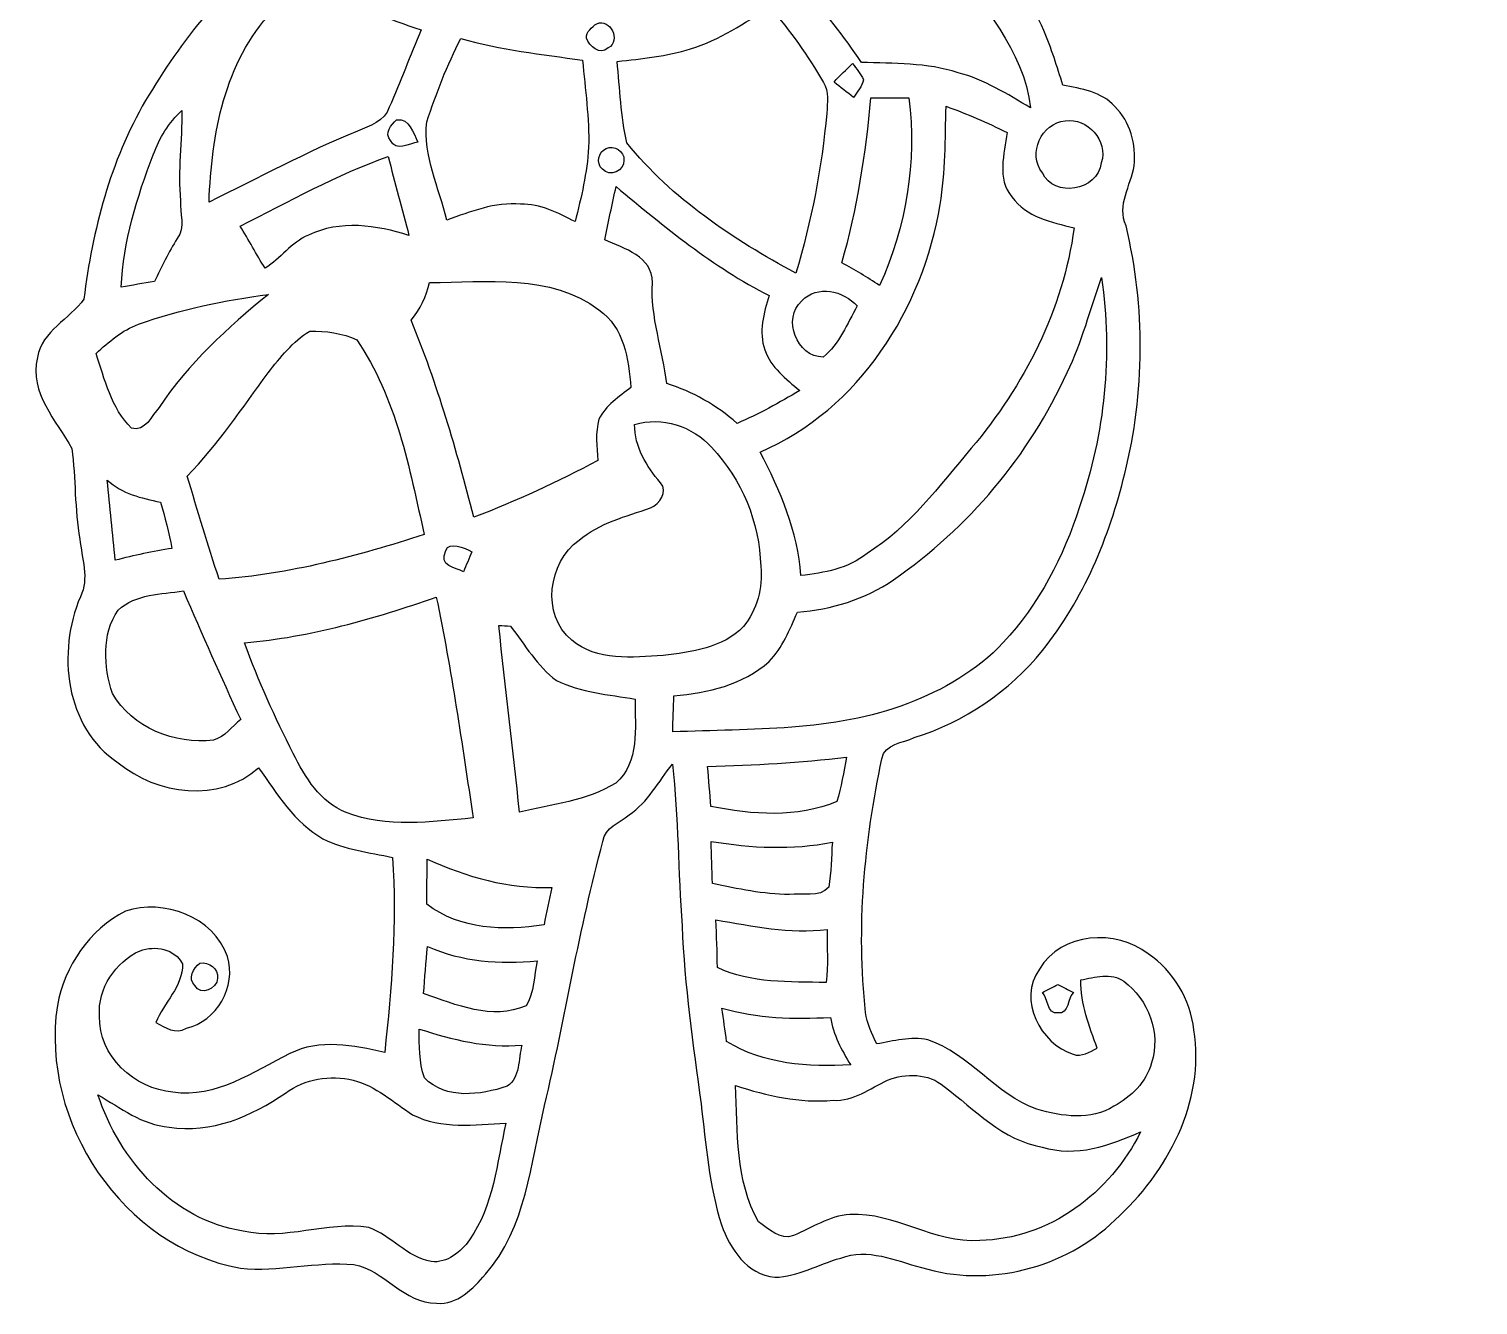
# Model space of a CAD drawing. Header units: centimetres. Extents: x -8.2 to 8.1, y -14.2 to 14.5.
# Drawn here: x -8.22 to 8.15, y -14.18 to 0.23 of the extents above; entities that cross this region are included whole.
import ezdxf

# ---------------------------------------------------------------- set-up
doc = ezdxf.new("R2010")
doc.units = ezdxf.units.CM
doc.header["$MEASUREMENT"] = 0
doc.layers.add('Camada 1', color=7, linetype='Continuous')

msp = doc.modelspace()

# ---------------------------------------------------------------- linework, layer by layer
at = {"layer": 'Camada 1', "color": 142}
for points, knots in [([(-4.65561, 14.14674), (-4.56177, 14.26739), (-4.40549, 14.14604), (-4.39067, 14.02786), (-4.39067, 14.02786), (-4.34481, 13.72023), (-4.37621, 13.39215), (-4.23827, 13.10393), (-4.23827, 13.10393), (-4.07106, 13.1064), (-3.90031, 13.15367), (-3.73309, 13.1251), (-3.73309, 13.1251), (-3.60962, 13.08029), (-3.52143, 12.97411), (-3.42194, 12.89226), (-3.42194, 12.89226), (-2.79541, 13.29408), (-2.11032, 13.62428), (-1.3716, 13.75269), (-1.3716, 13.75269), (-0.8128, 13.86805), (-0.23813, 13.86064), (0.32949, 13.83489), (0.32949, 13.83489), (0.98531, 13.79255), (1.61678, 13.59641), (2.25601, 13.45812), (2.25601, 13.45812), (2.37067, 13.71494), (2.52659, 13.98764), (2.80458, 14.09277), (2.80458, 14.09277), (3.72533, 14.48964), (4.90291, 13.6839), (4.87609, 12.68271), (4.87609, 12.68271), (4.87292, 12.15637), (4.65349, 11.61874), (4.24004, 11.2836), (4.24004, 11.2836), (3.93241, 11.03348), (3.47274, 10.9788), (3.12208, 11.16683), (3.12208, 11.16683), (2.9143, 11.24973), (2.788, 11.43988), (2.66065, 11.61239), (2.66065, 11.61239), (2.29129, 10.82534), (2.60456, 9.96668), (2.65042, 9.14894), (2.65042, 9.14894), (2.6483, 8.48889), (2.4317, 7.85777), (2.20839, 7.24464), (2.20839, 7.24464), (2.43381, 7.30956), (2.6857, 7.31802), (2.88431, 7.45172), (2.88431, 7.45172), (3.01731, 7.58931), (3.09845, 7.81861), (3.32811, 7.80662), (3.32811, 7.80662), (3.57576, 7.04885), (3.62761, 6.20959), (3.36867, 5.44795), (3.36867, 5.44795), (3.27342, 5.10681), (3.07446, 4.80942), (2.93194, 4.48839), (2.93194, 4.48839), (3.58634, 4.78473), (3.79483, 5.53967), (4.33387, 5.96583), (4.33387, 5.96583), (4.57094, 6.15844), (4.82247, 6.33801), (5.0994, 6.46959), (5.0994, 6.46959), (5.33964, 6.57966), (5.59541, 6.65198), (5.83565, 6.76204), (5.83565, 6.76204), (6.03603, 6.87282), (6.21347, 7.02345), (6.42267, 7.11906), (6.42267, 7.11906), (6.62446, 7.23477), (6.70525, 6.97018), (6.75217, 6.84177), (6.75217, 6.84177), (6.48264, 6.66256), (6.20395, 6.49817), (5.92702, 6.3313), (5.92702, 6.3313), (5.96688, 6.21806), (6.01204, 6.10658), (6.05931, 5.99581), (6.05931, 5.99581), (6.20183, 6.0138), (6.34506, 6.03603), (6.48229, 6.08118), (6.48229, 6.08118), (6.67103, 6.15632), (6.81426, 6.31754), (7.00511, 6.3881), (7.00511, 6.3881), (7.14551, 6.38634), (7.30426, 6.25651), (7.24359, 6.09776), (7.24359, 6.09776), (7.00546, 5.80355), (6.63116, 5.67302), (6.28227, 5.56472), (6.28227, 5.56472), (6.35917, 5.43243), (6.45125, 5.31001), (6.54156, 5.18583), (6.54156, 5.18583), (6.81531, 5.328), (7.07566, 5.49981), (7.366, 5.60811), (7.366, 5.60811), (7.56073, 5.70124), (7.62741, 5.47476), (7.70537, 5.35481), (7.70537, 5.35481), (7.43373, 5.15479), (7.12435, 5.0165), (6.84565, 4.82741), (6.84565, 4.82741), (6.92714, 4.71135), (7.01005, 4.59564), (7.09119, 4.47851), (7.09119, 4.47851), (7.37835, 4.56106), (7.63905, 4.71064), (7.89517, 4.86128), (7.89517, 4.86128), (7.98618, 4.79072), (8.0705, 4.71205), (8.14952, 4.62809), (8.14952, 4.62809), (7.92374, 4.27179), (7.46372, 4.21005), (7.14834, 3.96275), (7.14834, 3.96275), (6.63857, 3.57046), (6.03956, 3.27448), (5.65326, 2.74285), (5.65326, 2.74285), (5.32836, 2.31105), (5.00486, 1.85103), (4.52684, 1.57551), (4.52684, 1.57551), (3.96804, 1.26012), (3.32105, 1.14829), (2.68923, 1.09396), (2.68923, 1.09396), (2.8829, 0.80716), (3.10762, 0.53516), (3.24414, 0.21378), (3.24414, 0.21378), (3.33199, 0.01305), (3.39372, -0.1972), (3.4604, -0.40569), (3.4604, -0.40569), (3.66536, -0.44485), (3.89925, -0.47943), (4.04601, -0.64523), (4.04601, -0.64523), (4.22381, -0.81562), (4.2866, -1.07597), (4.2672, -1.31551), (4.2672, -1.31551), (4.22839, -1.53882), (4.06753, -1.76107), (4.17336, -1.99355), (4.17336, -1.99355), (4.39314, -2.90865), (4.3882, -3.8795), (4.1589, -4.79249), (4.1589, -4.79249), (3.98427, -5.50968), (3.69499, -6.21312), (3.22897, -6.79168), (3.22897, -6.79168), (2.85503, -7.25205), (2.34703, -7.59742), (1.78082, -7.77381), (1.78082, -7.77381), (1.65735, -7.83519), (1.44463, -7.84049), (1.4157, -8.01194), (1.4157, -8.01194), (1.21708, -8.94927), (1.12571, -9.92187), (1.23225, -10.8772), (1.23225, -10.8772), (1.24601, -11.00384), (1.30351, -11.11956), (1.35714, -11.2335), (1.35714, -11.2335), (1.54658, -11.20387), (1.74343, -11.14249), (1.93393, -11.1887), (1.93393, -11.1887), (2.407, -11.34428), (2.69557, -11.80818), (3.16689, -11.9701), (3.16689, -11.9701), (3.44629, -12.05547), (3.77578, -12.09957), (4.03754, -11.93835), (4.03754, -11.93835), (4.2291, -11.83146), (4.40655, -11.66777), (4.46052, -11.44693), (4.46052, -11.44693), (4.57235, -11.11673), (4.42595, -10.72797), (4.14831, -10.52548), (4.14831, -10.52548), (4.00685, -10.42423), (3.81882, -10.47891), (3.66254, -10.51101), (3.66254, -10.51101), (3.65936, -10.78336), (3.75532, -11.03383), (3.84916, -11.28324), (3.84916, -11.28324), (3.76343, -11.31852), (3.67312, -11.38767), (3.57611, -11.35133), (3.57611, -11.35133), (3.20604, -11.22927), (2.94887, -10.73432), (3.19581, -10.39072), (3.19581, -10.39072), (3.44346, -9.96703), (4.05906, -9.93775), (4.42524, -10.21609), (4.42524, -10.21609), (4.70888, -10.40977), (4.90185, -10.73185), (4.93995, -11.07334), (4.93995, -11.07334), (5.07012, -11.88967), (4.63938, -12.68871), (4.04918, -13.22176), (4.04918, -13.22176), (3.48439, -13.76821), (2.61655, -13.99364), (1.86302, -13.75869), (1.86302, -13.75869), (1.5688, -13.68107), (1.25413, -13.53432), (0.95038, -13.65321), (0.95038, -13.65321), (0.70132, -13.71953), (0.46919, -13.86593), (0.20602, -13.8684), (0.20602, -13.8684), (-0.10936, -13.83736), (-0.2981, -13.5509), (-0.39582, -13.27679), (-0.39582, -13.27679), (-0.53834, -12.83476), (-0.56903, -12.36945), (-0.62689, -11.91154), (-0.62689, -11.91154), (-0.71579, -11.24303), (-0.81421, -10.57451), (-0.84138, -9.9), (-0.84138, -9.9), (-0.88653, -9.29146), (-0.88089, -8.67974), (-0.95074, -8.07367), (-0.95074, -8.07367), (-1.10772, -8.26982), (-1.22484, -8.50477), (-1.44039, -8.64553), (-1.44039, -8.64553), (-1.54623, -8.73795), (-1.71415, -8.78593), (-1.73496, -8.9475), (-1.73496, -8.9475), (-2.00448, -9.92964), (-2.16076, -10.93858), (-2.3936, -11.92953), (-2.3936, -11.92953), (-2.55446, -12.58076), (-2.59997, -13.31066), (-3.06317, -13.83594), (-3.06317, -13.83594), (-3.20358, -13.99822), (-3.3782, -14.18272), (-3.61597, -14.16332), (-3.61597, -14.16332), (-3.98251, -14.1665), (-4.20158, -13.78832), (-4.54836, -13.72553), (-4.54836, -13.72553), (-4.97593, -13.68601), (-5.40138, -13.81478), (-5.82824, -13.76609), (-5.82824, -13.76609), (-7.15857, -13.53114), (-8.09449, -12.11545), (-7.89799, -10.80029), (-7.89799, -10.80029), (-7.81826, -10.35685), (-7.53463, -9.93916), (-7.12893, -9.73526), (-7.12893, -9.73526), (-6.69678, -9.59026), (-6.13234, -9.79664), (-5.97747, -10.24749), (-5.97747, -10.24749), (-5.86916, -10.58369), (-6.09671, -10.97986), (-6.43961, -11.05676), (-6.43961, -11.05676), (-6.56519, -11.13367), (-6.67844, -11.04406), (-6.78568, -10.99291), (-6.78568, -10.99291), (-6.69643, -10.77066), (-6.47876, -10.58333), (-6.48406, -10.32898), (-6.48406, -10.32898), (-6.56766, -10.16035), (-6.79873, -10.11908), (-6.96348, -10.18117), (-6.96348, -10.18117), (-7.23829, -10.30711), (-7.4482, -10.60803), (-7.42033, -10.91882), (-7.42033, -10.91882), (-7.43903, -11.37214), (-7.02416, -11.73833), (-6.59342, -11.78031), (-6.59342, -11.78031), (-6.10658, -11.84945), (-5.68466, -11.551), (-5.27332, -11.34251), (-5.27332, -11.34251), (-4.9336, -11.17459), (-4.55295, -11.24973), (-4.20053, -11.33016), (-4.20053, -11.33016), (-4.11939, -10.59956), (-4.06259, -9.86331), (-4.11233, -9.12848), (-4.11233, -9.12848), (-4.37621, -9.06886), (-4.65384, -9.04134), (-4.89726, -8.91716), (-4.89726, -8.91716), (-5.21935, -8.73301), (-5.41726, -8.40952), (-5.62398, -8.11459), (-5.62398, -8.11459), (-6.07236, -8.51394), (-6.77122, -8.42186), (-7.21148, -8.05744), (-7.21148, -8.05744), (-7.81368, -7.66163), (-7.90258, -6.80438), (-7.63764, -6.18349), (-7.63764, -6.18349), (-7.53569, -5.97606), (-7.62247, -5.74604), (-7.64399, -5.53156), (-7.64399, -5.53156), (-7.70361, -5.19395), (-7.6902, -4.84858), (-7.73359, -4.50991), (-7.73359, -4.50991), (-7.90928, -4.18606), (-8.21831, -3.88867), (-8.122, -3.48086), (-8.122, -3.48086), (-8.07332, -3.17923), (-7.75653, -3.04835), (-7.59813, -2.82011), (-7.59813, -2.82011), (-7.4997, -2.03941), (-7.30144, -1.26294), (-6.90104, -0.57961), (-6.90104, -0.57961), (-6.49958, 0.10054), (-5.99616, 0.7306), (-5.37281, 1.21991), (-5.37281, 1.21991), (-5.63351, 1.93216), (-5.62398, 2.73791), (-5.30437, 3.42935), (-5.30437, 3.42935), (-5.82754, 3.32387), (-6.33659, 3.59551), (-6.67738, 3.97616), (-6.67738, 3.97616), (-7.39634, 4.77732), (-7.63658, 5.92138), (-7.49723, 6.96842), (-7.49723, 6.96842), (-7.47571, 7.07143), (-7.43126, 7.25629), (-7.28945, 7.20901), (-7.28945, 7.20901), (-7.10494, 7.14128), (-7.0358, 6.90316), (-6.83683, 6.86117), (-6.83683, 6.86117), (-6.62023, 6.82202), (-6.40327, 6.78251), (-6.19019, 6.72606), (-6.19019, 6.72606), (-6.21594, 7.15998), (-6.21418, 7.59495), (-6.21418, 8.02922), (-6.21418, 8.02922), (-6.26039, 8.27158), (-6.46571, 8.46772), (-6.43079, 8.73125), (-6.43079, 8.73125), (-6.46113, 9.11648), (-6.15139, 9.40117), (-5.87516, 9.61707), (-5.87516, 9.61707), (-5.91044, 9.87954), (-6.01768, 10.17658), (-5.86634, 10.41753), (-5.86634, 10.41753), (-5.721, 10.69552), (-5.41973, 10.82463), (-5.21723, 11.05182), (-5.21723, 11.05182), (-5.34776, 11.29277), (-5.54708, 11.5122), (-5.58729, 11.79089), (-5.58729, 11.79089), (-5.45148, 11.82405), (-5.31424, 11.85298), (-5.18089, 11.89531), (-5.18089, 11.89531), (-5.14209, 12.36451), (-5.59576, 12.73563), (-5.46735, 13.20553), (-5.46735, 13.20553), (-5.33118, 13.15402), (-5.20171, 13.08664), (-5.07612, 13.01362), (-5.07612, 13.01362), (-4.79037, 13.32477), (-4.88174, 13.80561), (-4.65561, 14.14674), (-4.65561, 14.14674), (-4.65561, 14.14674), (-4.65561, 14.14674), (-4.65561, 14.14674)], [0, 0, 0, 0, 0.00854701, 0.00854701, 0.00854701, 0.00854701, 0.01709402, 0.01709402, 0.01709402, 0.01709402, 0.02564103, 0.02564103, 0.02564103, 0.02564103, 0.03418803, 0.03418803, 0.03418803, 0.03418803, 0.04273504, 0.04273504, 0.04273504, 0.04273504, 0.05128205, 0.05128205, 0.05128205, 0.05128205, 0.05982906, 0.05982906, 0.05982906, 0.05982906, 0.06837607, 0.06837607, 0.06837607, 0.06837607, 0.07692308, 0.07692308, 0.07692308, 0.07692308, 0.08547009, 0.08547009, 0.08547009, 0.08547009, 0.09401709, 0.09401709, 0.09401709, 0.09401709, 0.1025641, 0.1025641, 0.1025641, 0.1025641, 0.11111111, 0.11111111, 0.11111111, 0.11111111, 0.11965812, 0.11965812, 0.11965812, 0.11965812, 0.12820513, 0.12820513, 0.12820513, 0.12820513, 0.13675214, 0.13675214, 0.13675214, 0.13675214, 0.14529915, 0.14529915, 0.14529915, 0.14529915, 0.15384615, 0.15384615, 0.15384615, 0.15384615, 0.16239316, 0.16239316, 0.16239316, 0.16239316, 0.17094017, 0.17094017, 0.17094017, 0.17094017, 0.17948718, 0.17948718, 0.17948718, 0.17948718, 0.18803419, 0.18803419, 0.18803419, 0.18803419, 0.1965812, 0.1965812, 0.1965812, 0.1965812, 0.20512821, 0.20512821, 0.20512821, 0.20512821, 0.21367521, 0.21367521, 0.21367521, 0.21367521, 0.22222222, 0.22222222, 0.22222222, 0.22222222, 0.23076923, 0.23076923, 0.23076923, 0.23076923, 0.23931624, 0.23931624, 0.23931624, 0.23931624, 0.24786325, 0.24786325, 0.24786325, 0.24786325, 0.25641026, 0.25641026, 0.25641026, 0.25641026, 0.26495726, 0.26495726, 0.26495726, 0.26495726, 0.27350427, 0.27350427, 0.27350427, 0.27350427, 0.28205128, 0.28205128, 0.28205128, 0.28205128, 0.29059829, 0.29059829, 0.29059829, 0.29059829, 0.2991453, 0.2991453, 0.2991453, 0.2991453, 0.30769231, 0.30769231, 0.30769231, 0.30769231, 0.31623932, 0.31623932, 0.31623932, 0.31623932, 0.32478632, 0.32478632, 0.32478632, 0.32478632, 0.33333333, 0.33333333, 0.33333333, 0.33333333, 0.34188034, 0.34188034, 0.34188034, 0.34188034, 0.35042735, 0.35042735, 0.35042735, 0.35042735, 0.35897436, 0.35897436, 0.35897436, 0.35897436, 0.36752137, 0.36752137, 0.36752137, 0.36752137, 0.37606838, 0.37606838, 0.37606838, 0.37606838, 0.38461538, 0.38461538, 0.38461538, 0.38461538, 0.39316239, 0.39316239, 0.39316239, 0.39316239, 0.4017094, 0.4017094, 0.4017094, 0.4017094, 0.41025641, 0.41025641, 0.41025641, 0.41025641, 0.41880342, 0.41880342, 0.41880342, 0.41880342, 0.42735043, 0.42735043, 0.42735043, 0.42735043, 0.43589744, 0.43589744, 0.43589744, 0.43589744, 0.44444444, 0.44444444, 0.44444444, 0.44444444, 0.45299145, 0.45299145, 0.45299145, 0.45299145, 0.46153846, 0.46153846, 0.46153846, 0.46153846, 0.47008547, 0.47008547, 0.47008547, 0.47008547, 0.47863248, 0.47863248, 0.47863248, 0.47863248, 0.48717949, 0.48717949, 0.48717949, 0.48717949, 0.4957265, 0.4957265, 0.4957265, 0.4957265, 0.5042735, 0.5042735, 0.5042735, 0.5042735, 0.51282051, 0.51282051, 0.51282051, 0.51282051, 0.52136752, 0.52136752, 0.52136752, 0.52136752, 0.52991453, 0.52991453, 0.52991453, 0.52991453, 0.53846154, 0.53846154, 0.53846154, 0.53846154, 0.54700855, 0.54700855, 0.54700855, 0.54700855, 0.55555556, 0.55555556, 0.55555556, 0.55555556, 0.56410256, 0.56410256, 0.56410256, 0.56410256, 0.57264957, 0.57264957, 0.57264957, 0.57264957, 0.58119658, 0.58119658, 0.58119658, 0.58119658, 0.58974359, 0.58974359, 0.58974359, 0.58974359, 0.5982906, 0.5982906, 0.5982906, 0.5982906, 0.60683761, 0.60683761, 0.60683761, 0.60683761, 0.61538462, 0.61538462, 0.61538462, 0.61538462, 0.62393162, 0.62393162, 0.62393162, 0.62393162, 0.63247863, 0.63247863, 0.63247863, 0.63247863, 0.64102564, 0.64102564, 0.64102564, 0.64102564, 0.64957265, 0.64957265, 0.64957265, 0.64957265, 0.65811966, 0.65811966, 0.65811966, 0.65811966, 0.66666667, 0.66666667, 0.66666667, 0.66666667, 0.67521368, 0.67521368, 0.67521368, 0.67521368, 0.68376068, 0.68376068, 0.68376068, 0.68376068, 0.69230769, 0.69230769, 0.69230769, 0.69230769, 0.7008547, 0.7008547, 0.7008547, 0.7008547, 0.70940171, 0.70940171, 0.70940171, 0.70940171, 0.71794872, 0.71794872, 0.71794872, 0.71794872, 0.72649573, 0.72649573, 0.72649573, 0.72649573, 0.73504274, 0.73504274, 0.73504274, 0.73504274, 0.74358974, 0.74358974, 0.74358974, 0.74358974, 0.75213675, 0.75213675, 0.75213675, 0.75213675, 0.76068376, 0.76068376, 0.76068376, 0.76068376, 0.76923077, 0.76923077, 0.76923077, 0.76923077, 0.77777778, 0.77777778, 0.77777778, 0.77777778, 0.78632479, 0.78632479, 0.78632479, 0.78632479, 0.79487179, 0.79487179, 0.79487179, 0.79487179, 0.8034188, 0.8034188, 0.8034188, 0.8034188, 0.81196581, 0.81196581, 0.81196581, 0.81196581, 0.82051282, 0.82051282, 0.82051282, 0.82051282, 0.82905983, 0.82905983, 0.82905983, 0.82905983, 0.83760684, 0.83760684, 0.83760684, 0.83760684, 0.84615385, 0.84615385, 0.84615385, 0.84615385, 0.85470085, 0.85470085, 0.85470085, 0.85470085, 0.86324786, 0.86324786, 0.86324786, 0.86324786, 0.87179487, 0.87179487, 0.87179487, 0.87179487, 0.88034188, 0.88034188, 0.88034188, 0.88034188, 0.88888889, 0.88888889, 0.88888889, 0.88888889, 0.8974359, 0.8974359, 0.8974359, 0.8974359, 0.90598291, 0.90598291, 0.90598291, 0.90598291, 0.91452991, 0.91452991, 0.91452991, 0.91452991, 0.92307692, 0.92307692, 0.92307692, 0.92307692, 0.93162393, 0.93162393, 0.93162393, 0.93162393, 0.94017094, 0.94017094, 0.94017094, 0.94017094, 0.94871795, 0.94871795, 0.94871795, 0.94871795, 0.95726496, 0.95726496, 0.95726496, 0.95726496, 0.96581197, 0.96581197, 0.96581197, 0.96581197, 0.97435897, 0.97435897, 0.97435897, 0.97435897, 0.98290598, 0.98290598, 0.98290598, 0.98290598, 1, 1, 1, 1]), ([(1.78364, 1.25201), (1.35467, 1.12466), (0.96943, 0.88583), (0.56374, 0.70203), (0.56374, 0.70203), (0.76059, 0.41169), (0.99025, 0.14499), (1.18498, -0.14746), (1.18498, -0.14746), (1.5494, -0.16334), (1.9244, -0.14817), (2.27577, -0.26388), (2.27577, -0.26388), (2.57281, -0.34043), (2.83386, -0.50624), (3.09421, -0.66146), (3.09421, -0.66146), (3.01943, -0.00212), (2.54917, 0.49742), (2.1717, 1.00753), (2.1717, 1.00753), (2.07998, 1.12042), (1.95827, 1.31269), (1.78364, 1.25201), (1.78364, 1.25201), (1.78364, 1.25201), (1.78364, 1.25201), (1.78364, 1.25201)], [0, 0, 0, 0, 0.125, 0.125, 0.125, 0.125, 0.25, 0.25, 0.25, 0.25, 0.375, 0.375, 0.375, 0.375, 0.5, 0.5, 0.5, 0.5, 0.625, 0.625, 0.625, 0.625, 0.75, 0.75, 0.75, 0.75, 1, 1, 1, 1]), ([(-5.47158, 0.42616), (-6.01416, -0.14464), (-6.15491, -0.96626), (-6.18455, -1.72473), (-6.18455, -1.72473), (-5.62786, -1.45486), (-5.08353, -1.15711), (-4.50885, -0.92498), (-4.50885, -0.92498), (-4.37162, -0.86395), (-4.1977, -0.81527), (-4.14831, -0.65299), (-4.14831, -0.65299), (-4.01779, -0.36689), (-3.91336, -0.06985), (-3.78954, 0.21907), (-3.78954, 0.21907), (-4.15784, 0.3362), (-4.50921, 0.50059), (-4.84011, 0.69956), (-4.84011, 0.69956), (-5.09199, 0.82797), (-5.30119, 0.5648), (-5.47158, 0.42616), (-5.47158, 0.42616), (-5.47158, 0.42616), (-5.47158, 0.42616), (-5.47158, 0.42616)], [0, 0, 0, 0, 0.125, 0.125, 0.125, 0.125, 0.25, 0.25, 0.25, 0.25, 0.375, 0.375, 0.375, 0.375, 0.5, 0.5, 0.5, 0.5, 0.625, 0.625, 0.625, 0.625, 0.75, 0.75, 0.75, 0.75, 1, 1, 1, 1]), ([(-1.80446, 0.28963), (-1.85843, 0.25188), (-1.92581, 0.19897), (-1.92264, 0.12629), (-1.92264, 0.12629), (-1.88489, 0.03175), (-1.77271, -0.06914), (-1.67464, 0.01552), (-1.67464, 0.01552), (-1.52612, 0.1016), (-1.65347, 0.34996), (-1.80446, 0.28963), (-1.80446, 0.28963), (-1.80446, 0.28963), (-1.80446, 0.28963), (-1.80446, 0.28963)], [0, 0, 0, 0, 0.2, 0.2, 0.2, 0.2, 0.4, 0.4, 0.4, 0.4, 0.6, 0.6, 0.6, 0.6, 1, 1, 1, 1]), ([(-0.74542, 0.00388), (-1.01529, -0.07444), (-1.29505, -0.11007), (-1.57409, -0.13653), (-1.57409, -0.13653), (-1.54446, -0.44415), (-1.53247, -0.75459), (-1.46614, -1.05728), (-1.46614, -1.05728), (-0.95673, -1.68698), (-0.26423, -2.14665), (0.44344, -2.52836), (0.44344, -2.52836), (0.62159, -1.93993), (0.73766, -1.3335), (0.79304, -0.72143), (0.79304, -0.72143), (0.79904, -0.60396), (0.82127, -0.47837), (0.75459, -0.37324), (0.75459, -0.37324), (0.58385, -0.07126), (0.37606, 0.20779), (0.15593, 0.47519), (0.15593, 0.47519), (-0.1337, 0.29986), (-0.4191, 0.10513), (-0.74542, 0.00388), (-0.74542, 0.00388), (-0.74542, 0.00388), (-0.74542, 0.00388), (-0.74542, 0.00388)], [0, 0, 0, 0, 0.11111111, 0.11111111, 0.11111111, 0.11111111, 0.22222222, 0.22222222, 0.22222222, 0.22222222, 0.33333333, 0.33333333, 0.33333333, 0.33333333, 0.44444444, 0.44444444, 0.44444444, 0.44444444, 0.55555556, 0.55555556, 0.55555556, 0.55555556, 0.66666667, 0.66666667, 0.66666667, 0.66666667, 0.77777778, 0.77777778, 0.77777778, 0.77777778, 1, 1, 1, 1]), ([(-3.34116, 0.12347), (-3.49568, -0.17921), (-3.61738, -0.49883), (-3.72569, -0.82021), (-3.72569, -0.82021), (-3.76943, -1.20262), (-3.58563, -1.56351), (-3.49885, -1.92793), (-3.49885, -1.92793), (-3.22968, -1.83621), (-2.95451, -1.72014), (-2.66453, -1.74943), (-2.66453, -1.74943), (-2.44016, -1.73884), (-2.24296, -1.84997), (-2.04929, -1.94627), (-2.04929, -1.94627), (-1.97979, -1.67005), (-1.91382, -1.39136), (-1.89689, -1.10666), (-1.89689, -1.10666), (-1.88771, -0.77717), (-1.9364, -0.45085), (-1.96462, -0.12383), (-1.96462, -0.12383), (-2.4257, -0.05433), (-2.89207, -0.00988), (-3.34116, 0.12347), (-3.34116, 0.12347), (-3.34116, 0.12347), (-3.34116, 0.12347), (-3.34116, 0.12347)], [0, 0, 0, 0, 0.11111111, 0.11111111, 0.11111111, 0.11111111, 0.22222222, 0.22222222, 0.22222222, 0.22222222, 0.33333333, 0.33333333, 0.33333333, 0.33333333, 0.44444444, 0.44444444, 0.44444444, 0.44444444, 0.55555556, 0.55555556, 0.55555556, 0.55555556, 0.66666667, 0.66666667, 0.66666667, 0.66666667, 0.77777778, 0.77777778, 0.77777778, 0.77777778, 1, 1, 1, 1]), ([(0.87524, -0.36971), (0.94791, -0.42898), (1.022, -0.48613), (1.09679, -0.54328), (1.09679, -0.54328), (1.13771, -0.47907), (1.19133, -0.4191), (1.20862, -0.34325), (1.20862, -0.34325), (1.17651, -0.27693), (1.12854, -0.22049), (1.08514, -0.16193), (1.08514, -0.16193), (1.01212, -0.22825), (0.94192, -0.29739), (0.87524, -0.36971), (0.87524, -0.36971), (0.87524, -0.36971), (0.87524, -0.36971), (0.87524, -0.36971)], [0, 0, 0, 0, 0.16666667, 0.16666667, 0.16666667, 0.16666667, 0.33333333, 0.33333333, 0.33333333, 0.33333333, 0.5, 0.5, 0.5, 0.5, 0.66666667, 0.66666667, 0.66666667, 0.66666667, 1, 1, 1, 1]), ([(2.1403, -0.64382), (2.13078, -1.01318), (2.13713, -1.38606), (2.07292, -1.75189), (2.07292, -1.75189), (1.88313, -2.92735), (1.16029, -4.06859), (0.03986, -4.54836), (0.03986, -4.54836), (0.26846, -4.9851), (0.4639, -5.44583), (0.50165, -5.9436), (0.50165, -5.9436), (0.76412, -5.91361), (1.03787, -5.86493), (1.24989, -5.69419), (1.24989, -5.69419), (1.72649, -5.39186), (2.06516, -4.93077), (2.4257, -4.50638), (2.4257, -4.50638), (3.02189, -3.79801), (3.46498, -2.94076), (3.58669, -2.01507), (3.58669, -2.01507), (3.33163, -1.9558), (3.04659, -1.89301), (2.88537, -1.66617), (2.88537, -1.66617), (2.71039, -1.46509), (2.79929, -1.18004), (2.82998, -0.94051), (2.82998, -0.94051), (2.60738, -0.8255), (2.37596, -0.72813), (2.1403, -0.64382), (2.1403, -0.64382), (2.1403, -0.64382), (2.1403, -0.64382), (2.1403, -0.64382)], [0, 0, 0, 0, 0.09090909, 0.09090909, 0.09090909, 0.09090909, 0.18181818, 0.18181818, 0.18181818, 0.18181818, 0.27272727, 0.27272727, 0.27272727, 0.27272727, 0.36363636, 0.36363636, 0.36363636, 0.36363636, 0.45454545, 0.45454545, 0.45454545, 0.45454545, 0.54545455, 0.54545455, 0.54545455, 0.54545455, 0.63636364, 0.63636364, 0.63636364, 0.63636364, 0.72727273, 0.72727273, 0.72727273, 0.72727273, 0.81818182, 0.81818182, 0.81818182, 0.81818182, 1, 1, 1, 1]), ([(1.29258, -0.54822), (1.23437, -1.17757), (1.13877, -1.80446), (0.96344, -2.41265), (0.96344, -2.41265), (1.11196, -2.48567), (1.25024, -2.57598), (1.38853, -2.66735), (1.38853, -2.66735), (1.69369, -2.00625), (1.81187, -1.27071), (1.7205, -0.54681), (1.7205, -0.54681), (1.57762, -0.54681), (1.43475, -0.54716), (1.29258, -0.54822), (1.29258, -0.54822), (1.29258, -0.54822), (1.29258, -0.54822), (1.29258, -0.54822)], [0, 0, 0, 0, 0.16666667, 0.16666667, 0.16666667, 0.16666667, 0.33333333, 0.33333333, 0.33333333, 0.33333333, 0.5, 0.5, 0.5, 0.5, 0.66666667, 0.66666667, 0.66666667, 0.66666667, 1, 1, 1, 1]), ([(-6.81461, -1.19133), (-6.99911, -1.67005), (-7.15222, -2.16994), (-7.17691, -2.6857), (-7.17691, -2.6857), (-7.05168, -2.66488), (-6.92609, -2.64372), (-6.8005, -2.62326), (-6.8005, -2.62326), (-6.72394, -2.45604), (-6.63822, -2.29376), (-6.54509, -2.13572), (-6.54509, -2.13572), (-6.44878, -2.01401), (-6.51651, -1.84785), (-6.50663, -1.71168), (-6.50663, -1.71168), (-6.53909, -1.3716), (-6.49005, -1.03152), (-6.49041, -0.69144), (-6.49041, -0.69144), (-6.64104, -0.82585), (-6.74582, -1.00295), (-6.81461, -1.19133), (-6.81461, -1.19133), (-6.81461, -1.19133), (-6.81461, -1.19133), (-6.81461, -1.19133)], [0, 0, 0, 0, 0.125, 0.125, 0.125, 0.125, 0.25, 0.25, 0.25, 0.25, 0.375, 0.375, 0.375, 0.375, 0.5, 0.5, 0.5, 0.5, 0.625, 0.625, 0.625, 0.625, 0.75, 0.75, 0.75, 0.75, 1, 1, 1, 1]), ([(-4.06506, -0.79657), (-4.12997, -0.85231), (-4.20793, -0.94791), (-4.1342, -1.02905), (-4.1342, -1.02905), (-4.07388, -1.16029), (-3.92536, -1.06539), (-3.82482, -1.0474), (-3.82482, -1.0474), (-3.87879, -0.95003), (-3.92077, -0.77294), (-4.06506, -0.79657), (-4.06506, -0.79657), (-4.06506, -0.79657), (-4.06506, -0.79657), (-4.06506, -0.79657)], [0, 0, 0, 0, 0.2, 0.2, 0.2, 0.2, 0.4, 0.4, 0.4, 0.4, 0.6, 0.6, 0.6, 0.6, 1, 1, 1, 1]), ([(3.48686, -0.8068), (3.22051, -0.83044), (3.05717, -1.17898), (3.22827, -1.39347), (3.22827, -1.39347), (3.35915, -1.68557), (3.85374, -1.59738), (3.89431, -1.28235), (3.89431, -1.28235), (3.97722, -1.02905), (3.73662, -0.77258), (3.48686, -0.8068), (3.48686, -0.8068), (3.48686, -0.8068), (3.48686, -0.8068), (3.48686, -0.8068)], [0, 0, 0, 0, 0.2, 0.2, 0.2, 0.2, 0.4, 0.4, 0.4, 0.4, 0.6, 0.6, 0.6, 0.6, 1, 1, 1, 1]), ([(-1.70039, -1.11866), (-1.78647, -1.15993), (-1.81681, -1.28799), (-1.74096, -1.3529), (-1.74096, -1.3529), (-1.66299, -1.4478), (-1.48661, -1.37442), (-1.49789, -1.25236), (-1.49789, -1.25236), (-1.49084, -1.15006), (-1.60937, -1.0795), (-1.70039, -1.11866), (-1.70039, -1.11866), (-1.70039, -1.11866), (-1.70039, -1.11866), (-1.70039, -1.11866)], [0, 0, 0, 0, 0.2, 0.2, 0.2, 0.2, 0.4, 0.4, 0.4, 0.4, 0.6, 0.6, 0.6, 0.6, 1, 1, 1, 1]), ([(-5.83353, -1.99672), (-5.73723, -2.15371), (-5.64903, -2.31599), (-5.55131, -2.47262), (-5.55131, -2.47262), (-5.37633, -2.36291), (-5.25568, -2.18228), (-5.06271, -2.09938), (-5.06271, -2.09938), (-4.705, -1.92617), (-4.29154, -1.98332), (-3.92642, -2.10397), (-3.92642, -2.10397), (-4.00226, -1.80516), (-4.08834, -1.50918), (-4.15925, -1.20932), (-4.15925, -1.20932), (-4.74098, -1.41852), (-5.2832, -1.71838), (-5.83353, -1.99672), (-5.83353, -1.99672), (-5.83353, -1.99672), (-5.83353, -1.99672), (-5.83353, -1.99672)], [0, 0, 0, 0, 0.14285714, 0.14285714, 0.14285714, 0.14285714, 0.28571429, 0.28571429, 0.28571429, 0.28571429, 0.42857143, 0.42857143, 0.42857143, 0.42857143, 0.57142857, 0.57142857, 0.57142857, 0.57142857, 0.71428571, 0.71428571, 0.71428571, 0.71428571, 1, 1, 1, 1]), ([(-1.58644, -1.55116), (-1.62948, -1.75084), (-1.67534, -1.95051), (-1.71379, -2.15124), (-1.71379, -2.15124), (-1.4926, -2.25425), (-1.17722, -2.33292), (-1.17687, -2.63596), (-1.17687, -2.63596), (-1.2005, -3.02648), (-1.05728, -3.39302), (-1.01494, -3.77578), (-1.01494, -3.77578), (-0.72002, -3.86574), (-0.45156, -4.0199), (-0.22049, -4.22451), (-0.22049, -4.22451), (0.02505, -4.11974), (0.25964, -3.99098), (0.48824, -3.8541), (0.48824, -3.8541), (0.33479, -3.72392), (0.1584, -3.59339), (0.09454, -3.39443), (0.09454, -3.39443), (0.02011, -3.1944), (0.08149, -2.97674), (0.14288, -2.7813), (0.14288, -2.7813), (-0.49213, -2.45957), (-1.04246, -2.00343), (-1.58644, -1.55116), (-1.58644, -1.55116), (-1.58644, -1.55116), (-1.58644, -1.55116), (-1.58644, -1.55116)], [0, 0, 0, 0, 0.1, 0.1, 0.1, 0.1, 0.2, 0.2, 0.2, 0.2, 0.3, 0.3, 0.3, 0.3, 0.4, 0.4, 0.4, 0.4, 0.5, 0.5, 0.5, 0.5, 0.6, 0.6, 0.6, 0.6, 0.7, 0.7, 0.7, 0.7, 0.8, 0.8, 0.8, 0.8, 1, 1, 1, 1]), ([(-3.69429, -2.63349), (-3.73133, -2.79012), (-3.79624, -2.93758), (-3.90313, -3.05858), (-3.90313, -3.05858), (-3.60398, -3.77896), (-3.38773, -4.52931), (-3.1944, -5.28426), (-3.1944, -5.28426), (-2.71286, -5.10434), (-2.24649, -4.88527), (-1.79317, -4.64361), (-1.79317, -4.64361), (-1.8034, -4.48945), (-1.82351, -4.32894), (-1.78047, -4.1783), (-1.78047, -4.1783), (-1.70533, -4.02061), (-1.55152, -3.9243), (-1.41887, -3.81882), (-1.41887, -3.81882), (-1.44498, -3.50238), (-1.49613, -3.13831), (-1.78047, -2.94393), (-1.78047, -2.94393), (-2.32622, -2.52942), (-3.05647, -2.63102), (-3.69429, -2.63349), (-3.69429, -2.63349), (-3.69429, -2.63349), (-3.69429, -2.63349), (-3.69429, -2.63349)], [0, 0, 0, 0, 0.11111111, 0.11111111, 0.11111111, 0.11111111, 0.22222222, 0.22222222, 0.22222222, 0.22222222, 0.33333333, 0.33333333, 0.33333333, 0.33333333, 0.44444444, 0.44444444, 0.44444444, 0.44444444, 0.55555556, 0.55555556, 0.55555556, 0.55555556, 0.66666667, 0.66666667, 0.66666667, 0.66666667, 0.77777778, 0.77777778, 0.77777778, 0.77777778, 1, 1, 1, 1]), ([(3.89537, -2.57881), (3.77014, -2.93723), (3.67594, -3.30835), (3.50838, -3.65054), (3.50838, -3.65054), (3.08187, -4.58929), (2.3936, -5.40597), (1.54623, -5.99193), (1.54623, -5.99193), (1.2259, -6.21347), (0.84667, -6.32707), (0.46108, -6.3567), (0.46108, -6.3567), (0.37712, -6.55426), (0.2921, -6.75746), (0.14182, -6.9148), (0.14182, -6.9148), (-0.15346, -7.18009), (-0.54998, -7.26828), (-0.93345, -7.30215), (-0.93345, -7.30215), (-0.93804, -7.43761), (-0.94439, -7.57379), (-0.94544, -7.70996), (-0.94544, -7.70996), (-0.05786, -7.67115), (0.86395, -7.71137), (1.70815, -7.38893), (1.70815, -7.38893), (2.10855, -7.23653), (2.49132, -7.0164), (2.78624, -6.70137), (2.78624, -6.70137), (3.19052, -6.26674), (3.47098, -5.73017), (3.64772, -5.16608), (3.64772, -5.16608), (3.93347, -4.33881), (4.02661, -3.44558), (3.89537, -2.57881), (3.89537, -2.57881), (3.89537, -2.57881), (3.89537, -2.57881), (3.89537, -2.57881)], [0, 0, 0, 0, 0.08333333, 0.08333333, 0.08333333, 0.08333333, 0.16666667, 0.16666667, 0.16666667, 0.16666667, 0.25, 0.25, 0.25, 0.25, 0.33333333, 0.33333333, 0.33333333, 0.33333333, 0.41666667, 0.41666667, 0.41666667, 0.41666667, 0.5, 0.5, 0.5, 0.5, 0.58333333, 0.58333333, 0.58333333, 0.58333333, 0.66666667, 0.66666667, 0.66666667, 0.66666667, 0.75, 0.75, 0.75, 0.75, 0.83333333, 0.83333333, 0.83333333, 0.83333333, 1, 1, 1, 1]), ([(-6.98147, -3.10621), (-7.16809, -3.17077), (-7.3152, -3.30659), (-7.46125, -3.43394), (-7.46125, -3.43394), (-7.36424, -3.72498), (-7.28804, -4.05553), (-7.06155, -4.27778), (-7.06155, -4.27778), (-6.90739, -4.32823), (-6.82907, -4.13491), (-6.74899, -4.0446), (-6.74899, -4.0446), (-6.41703, -3.54859), (-5.97394, -3.14113), (-5.51251, -2.76789), (-5.51251, -2.76789), (-6.01133, -2.83386), (-6.50699, -2.93723), (-6.98147, -3.10621), (-6.98147, -3.10621), (-6.98147, -3.10621), (-6.98147, -3.10621), (-6.98147, -3.10621)], [0, 0, 0, 0, 0.14285714, 0.14285714, 0.14285714, 0.14285714, 0.28571429, 0.28571429, 0.28571429, 0.28571429, 0.42857143, 0.42857143, 0.42857143, 0.42857143, 0.57142857, 0.57142857, 0.57142857, 0.57142857, 0.71428571, 0.71428571, 0.71428571, 0.71428571, 1, 1, 1, 1]), ([(0.51118, -2.83986), (0.28822, -3.04341), (0.45191, -3.4731), (0.75318, -3.47662), (0.75318, -3.47662), (0.93663, -3.32846), (1.02306, -3.09809), (1.13771, -2.89913), (1.13771, -2.89913), (0.98178, -2.72486), (0.68686, -2.65677), (0.51118, -2.83986), (0.51118, -2.83986), (0.51118, -2.83986), (0.51118, -2.83986), (0.51118, -2.83986)], [0, 0, 0, 0, 0.2, 0.2, 0.2, 0.2, 0.4, 0.4, 0.4, 0.4, 0.6, 0.6, 0.6, 0.6, 1, 1, 1, 1]), ([(-5.04684, -3.18206), (-5.2384, -3.29741), (-5.37986, -3.48156), (-5.5178, -3.65407), (-5.5178, -3.65407), (-5.81096, -4.05024), (-6.08365, -4.46581), (-6.42973, -4.81965), (-6.42973, -4.81965), (-6.31578, -5.21018), (-6.19689, -5.59929), (-6.07095, -5.98629), (-6.07095, -5.98629), (-5.27897, -5.93125), (-4.50779, -5.72241), (-3.75461, -5.48076), (-3.75461, -5.48076), (-3.92077, -4.72475), (-4.07106, -3.93241), (-4.5152, -3.2826), (-4.5152, -3.2826), (-4.67536, -3.20428), (-4.86869, -3.17959), (-5.04684, -3.18206), (-5.04684, -3.18206), (-5.04684, -3.18206), (-5.04684, -3.18206), (-5.04684, -3.18206)], [0, 0, 0, 0, 0.125, 0.125, 0.125, 0.125, 0.25, 0.25, 0.25, 0.25, 0.375, 0.375, 0.375, 0.375, 0.5, 0.5, 0.5, 0.5, 0.625, 0.625, 0.625, 0.625, 0.75, 0.75, 0.75, 0.75, 1, 1, 1, 1]), ([(-1.37866, -4.23616), (-1.37548, -4.49227), (-1.24636, -4.70747), (-1.08585, -4.89514), (-1.08585, -4.89514), (-0.99307, -4.99322), (-1.09538, -5.1368), (-1.19662, -5.18019), (-1.19662, -5.18019), (-1.47567, -5.27473), (-1.77271, -5.35093), (-2.00484, -5.5432), (-2.00484, -5.5432), (-2.35338, -5.79261), (-2.43452, -6.38916), (-2.08739, -6.67244), (-2.08739, -6.67244), (-1.80587, -6.91197), (-1.397, -6.87141), (-1.05622, -6.84495), (-1.05622, -6.84495), (-0.73625, -6.81002), (-0.38453, -6.76204), (-0.14781, -6.52004), (-0.14781, -6.52004), (0.00564, -6.33201), (0.07302, -6.08048), (0.04657, -5.84024), (0.04657, -5.84024), (0.03704, -5.34141), (-0.17039, -4.85775), (-0.50765, -4.49368), (-0.50765, -4.49368), (-0.72355, -4.25803), (-1.06892, -4.14479), (-1.37866, -4.23616), (-1.37866, -4.23616), (-1.37866, -4.23616), (-1.37866, -4.23616), (-1.37866, -4.23616)], [0, 0, 0, 0, 0.09090909, 0.09090909, 0.09090909, 0.09090909, 0.18181818, 0.18181818, 0.18181818, 0.18181818, 0.27272727, 0.27272727, 0.27272727, 0.27272727, 0.36363636, 0.36363636, 0.36363636, 0.36363636, 0.45454545, 0.45454545, 0.45454545, 0.45454545, 0.54545455, 0.54545455, 0.54545455, 0.54545455, 0.63636364, 0.63636364, 0.63636364, 0.63636364, 0.72727273, 0.72727273, 0.72727273, 0.72727273, 0.81818182, 0.81818182, 0.81818182, 0.81818182, 1, 1, 1, 1]), ([(-7.33354, -4.86586), (-7.30673, -5.16749), (-7.27287, -5.46876), (-7.24359, -5.77074), (-7.24359, -5.77074), (-7.03192, -5.71747), (-6.81884, -5.66949), (-6.60294, -5.63739), (-6.60294, -5.63739), (-6.64245, -5.46206), (-6.67773, -5.28391), (-6.73453, -5.11387), (-6.73453, -5.11387), (-6.94902, -5.06977), (-7.16456, -5.01932), (-7.33354, -4.86586), (-7.33354, -4.86586), (-7.33354, -4.86586), (-7.33354, -4.86586), (-7.33354, -4.86586)], [0, 0, 0, 0, 0.16666667, 0.16666667, 0.16666667, 0.16666667, 0.33333333, 0.33333333, 0.33333333, 0.33333333, 0.5, 0.5, 0.5, 0.5, 0.66666667, 0.66666667, 0.66666667, 0.66666667, 1, 1, 1, 1]), ([(-3.51014, -5.65961), (-3.59375, -5.84129), (-3.40713, -5.84906), (-3.3087, -5.90021), (-3.3087, -5.90021), (-3.27836, -5.82471), (-3.24767, -5.74887), (-3.21628, -5.67408), (-3.21628, -5.67408), (-3.29812, -5.63245), (-3.47274, -5.55307), (-3.51014, -5.65961), (-3.51014, -5.65961), (-3.51014, -5.65961), (-3.51014, -5.65961), (-3.51014, -5.65961)], [0, 0, 0, 0, 0.2, 0.2, 0.2, 0.2, 0.4, 0.4, 0.4, 0.4, 0.6, 0.6, 0.6, 0.6, 1, 1, 1, 1]), ([(-7.21113, -6.33518), (-7.40022, -6.60859), (-7.37376, -6.97336), (-7.27534, -7.27534), (-7.27534, -7.27534), (-7.05238, -7.66551), (-6.57049, -7.85566), (-6.1341, -7.80133), (-6.1341, -7.80133), (-6.00498, -7.76887), (-5.92526, -7.64857), (-5.82683, -7.56814), (-5.82683, -7.56814), (-6.05014, -7.08836), (-6.26498, -6.60471), (-6.47312, -6.11787), (-6.47312, -6.11787), (-6.72641, -6.15809), (-7.00934, -6.14645), (-7.21113, -6.33518), (-7.21113, -6.33518), (-7.21113, -6.33518), (-7.21113, -6.33518), (-7.21113, -6.33518)], [0, 0, 0, 0, 0.14285714, 0.14285714, 0.14285714, 0.14285714, 0.28571429, 0.28571429, 0.28571429, 0.28571429, 0.42857143, 0.42857143, 0.42857143, 0.42857143, 0.57142857, 0.57142857, 0.57142857, 0.57142857, 0.71428571, 0.71428571, 0.71428571, 0.71428571, 1, 1, 1, 1]), ([(-5.78309, -6.70384), (-5.62716, -7.1314), (-5.44019, -7.54733), (-5.23487, -7.95338), (-5.23487, -7.95338), (-5.09693, -8.22113), (-4.93148, -8.50336), (-4.63585, -8.62013), (-4.63585, -8.62013), (-4.17865, -8.79687), (-3.67594, -8.72596), (-3.2004, -8.68116), (-3.2004, -8.68116), (-3.3274, -7.84789), (-3.44452, -7.01287), (-3.61738, -6.18737), (-3.61738, -6.18737), (-4.31941, -6.43043), (-5.04014, -6.63822), (-5.78309, -6.70384), (-5.78309, -6.70384), (-5.78309, -6.70384), (-5.78309, -6.70384), (-5.78309, -6.70384)], [0, 0, 0, 0, 0.14285714, 0.14285714, 0.14285714, 0.14285714, 0.28571429, 0.28571429, 0.28571429, 0.28571429, 0.42857143, 0.42857143, 0.42857143, 0.42857143, 0.57142857, 0.57142857, 0.57142857, 0.57142857, 0.71428571, 0.71428571, 0.71428571, 0.71428571, 1, 1, 1, 1]), ([(-2.91183, -6.50769), (-2.83669, -7.21148), (-2.74638, -7.91316), (-2.67899, -8.61766), (-2.67899, -8.61766), (-2.31316, -8.53017), (-1.91735, -8.48783), (-1.59032, -8.28781), (-1.59032, -8.28781), (-1.31833, -8.05321), (-1.37513, -7.66092), (-1.3716, -7.33954), (-1.3716, -7.33954), (-1.67146, -7.28804), (-1.98473, -7.26405), (-2.26131, -7.12893), (-2.26131, -7.12893), (-2.47791, -6.96736), (-2.61585, -6.72536), (-2.77813, -6.5151), (-2.77813, -6.5151), (-2.82293, -6.51228), (-2.86773, -6.50981), (-2.91183, -6.50769), (-2.91183, -6.50769), (-2.91183, -6.50769), (-2.91183, -6.50769), (-2.91183, -6.50769)], [0, 0, 0, 0, 0.125, 0.125, 0.125, 0.125, 0.25, 0.25, 0.25, 0.25, 0.375, 0.375, 0.375, 0.375, 0.5, 0.5, 0.5, 0.5, 0.625, 0.625, 0.625, 0.625, 0.75, 0.75, 0.75, 0.75, 1, 1, 1, 1]), ([(-0.5528, -8.10154), (-0.54116, -8.25006), (-0.52705, -8.4007), (-0.51611, -8.55098), (-0.51611, -8.55098), (-0.04868, -8.64694), (0.45685, -8.68362), (0.90734, -8.49701), (0.90734, -8.49701), (0.95532, -8.33155), (0.98601, -8.16292), (1.01741, -7.9943), (1.01741, -7.9943), (0.49636, -8.05956), (-0.02858, -8.08179), (-0.5528, -8.10154), (-0.5528, -8.10154), (-0.5528, -8.10154), (-0.5528, -8.10154), (-0.5528, -8.10154)], [0, 0, 0, 0, 0.16666667, 0.16666667, 0.16666667, 0.16666667, 0.33333333, 0.33333333, 0.33333333, 0.33333333, 0.5, 0.5, 0.5, 0.5, 0.66666667, 0.66666667, 0.66666667, 0.66666667, 1, 1, 1, 1]), ([(-0.51329, -8.94609), (-0.50835, -9.10449), (-0.50412, -9.26183), (-0.49812, -9.42128), (-0.49812, -9.42128), (-0.21167, -9.48161), (0.07585, -9.54581), (0.37077, -9.54581), (0.37077, -9.54581), (0.51118, -9.52429), (0.70838, -9.58885), (0.81633, -9.46326), (0.81633, -9.46326), (0.84314, -9.29464), (0.84455, -9.12424), (0.85619, -8.95491), (0.85619, -8.95491), (0.40464, -9.04522), (-0.06174, -9.02159), (-0.51329, -8.94609), (-0.51329, -8.94609), (-0.51329, -8.94609), (-0.51329, -8.94609), (-0.51329, -8.94609)], [0, 0, 0, 0, 0.14285714, 0.14285714, 0.14285714, 0.14285714, 0.28571429, 0.28571429, 0.28571429, 0.28571429, 0.42857143, 0.42857143, 0.42857143, 0.42857143, 0.57142857, 0.57142857, 0.57142857, 0.57142857, 0.71428571, 0.71428571, 0.71428571, 0.71428571, 1, 1, 1, 1]), ([(-3.71898, -9.14612), (-3.7211, -9.31616), (-3.72428, -9.48478), (-3.72604, -9.65588), (-3.72604, -9.65588), (-3.34539, -9.94198), (-2.85468, -9.96068), (-2.40065, -9.88871), (-2.40065, -9.88871), (-2.37243, -9.74654), (-2.3428, -9.60614), (-2.3114, -9.46538), (-2.3114, -9.46538), (-2.80282, -9.48725), (-3.27554, -9.34791), (-3.71898, -9.14612), (-3.71898, -9.14612), (-3.71898, -9.14612), (-3.71898, -9.14612), (-3.71898, -9.14612)], [0, 0, 0, 0, 0.16666667, 0.16666667, 0.16666667, 0.16666667, 0.33333333, 0.33333333, 0.33333333, 0.33333333, 0.5, 0.5, 0.5, 0.5, 0.66666667, 0.66666667, 0.66666667, 0.66666667, 1, 1, 1, 1]), ([(-0.45861, -9.83297), (-0.45156, -10.01219), (-0.4445, -10.19175), (-0.44203, -10.37167), (-0.44203, -10.37167), (-0.05927, -10.55335), (0.37359, -10.52901), (0.78634, -10.541), (0.78634, -10.541), (0.81245, -10.34239), (0.79375, -10.14024), (0.79622, -9.94128), (0.79622, -9.94128), (0.37465, -9.99067), (-0.0448, -9.90388), (-0.45861, -9.83297), (-0.45861, -9.83297), (-0.45861, -9.83297), (-0.45861, -9.83297), (-0.45861, -9.83297)], [0, 0, 0, 0, 0.16666667, 0.16666667, 0.16666667, 0.16666667, 0.33333333, 0.33333333, 0.33333333, 0.33333333, 0.5, 0.5, 0.5, 0.5, 0.66666667, 0.66666667, 0.66666667, 0.66666667, 1, 1, 1, 1]), ([(-3.71651, -10.13425), (-3.73239, -10.31099), (-3.74932, -10.48808), (-3.76026, -10.66553), (-3.76026, -10.66553), (-3.39478, -10.79147), (-2.98591, -10.96892), (-2.60385, -10.80382), (-2.60385, -10.80382), (-2.51107, -10.65177), (-2.51248, -10.46445), (-2.47826, -10.29406), (-2.47826, -10.29406), (-2.89842, -10.33886), (-3.32705, -10.30358), (-3.71651, -10.13425), (-3.71651, -10.13425), (-3.71651, -10.13425), (-3.71651, -10.13425), (-3.71651, -10.13425)], [0, 0, 0, 0, 0.16666667, 0.16666667, 0.16666667, 0.16666667, 0.33333333, 0.33333333, 0.33333333, 0.33333333, 0.5, 0.5, 0.5, 0.5, 0.66666667, 0.66666667, 0.66666667, 0.66666667, 1, 1, 1, 1]), ([(-6.28791, -10.32016), (-6.36341, -10.37978), (-6.42973, -10.49338), (-6.3433, -10.57487), (-6.3433, -10.57487), (-6.28368, -10.69763), (-6.09212, -10.61085), (-6.08789, -10.49196), (-6.08789, -10.49196), (-6.07624, -10.3819), (-6.18666, -10.30711), (-6.28791, -10.32016), (-6.28791, -10.32016), (-6.28791, -10.32016), (-6.28791, -10.32016), (-6.28791, -10.32016)], [0, 0, 0, 0, 0.2, 0.2, 0.2, 0.2, 0.4, 0.4, 0.4, 0.4, 0.6, 0.6, 0.6, 0.6, 1, 1, 1, 1]), ([(3.22827, -10.65424), (3.29071, -10.7001), (3.28048, -10.90895), (3.40431, -10.88355), (3.40431, -10.88355), (3.52919, -10.90895), (3.51543, -10.7001), (3.58034, -10.65424), (3.58034, -10.65424), (3.52143, -10.62355), (3.46287, -10.59392), (3.40431, -10.56358), (3.40431, -10.56358), (3.34539, -10.59392), (3.28648, -10.62355), (3.22827, -10.65424), (3.22827, -10.65424), (3.22827, -10.65424), (3.22827, -10.65424), (3.22827, -10.65424)], [0, 0, 0, 0, 0.16666667, 0.16666667, 0.16666667, 0.16666667, 0.33333333, 0.33333333, 0.33333333, 0.33333333, 0.5, 0.5, 0.5, 0.5, 0.66666667, 0.66666667, 0.66666667, 0.66666667, 1, 1, 1, 1]), ([(-0.39123, -10.82816), (-0.37289, -10.95446), (-0.35489, -11.0804), (-0.33761, -11.2074), (-0.33761, -11.2074), (0.08043, -11.46246), (0.58596, -11.5002), (1.06362, -11.46916), (1.06362, -11.46916), (0.95814, -11.30441), (0.86783, -11.12873), (0.83467, -10.93364), (0.83467, -10.93364), (0.42263, -10.95622), (0.00706, -10.94775), (-0.39123, -10.82816), (-0.39123, -10.82816), (-0.39123, -10.82816), (-0.39123, -10.82816), (-0.39123, -10.82816)], [0, 0, 0, 0, 0.16666667, 0.16666667, 0.16666667, 0.16666667, 0.33333333, 0.33333333, 0.33333333, 0.33333333, 0.5, 0.5, 0.5, 0.5, 0.66666667, 0.66666667, 0.66666667, 0.66666667, 1, 1, 1, 1]), ([(-3.81141, -11.06523), (-3.81, -11.25044), (-3.81353, -11.43882), (-3.75214, -11.61697), (-3.75214, -11.61697), (-3.50308, -11.86815), (-3.12103, -11.81065), (-2.81834, -11.71222), (-2.81834, -11.71222), (-2.66665, -11.61486), (-2.69381, -11.40319), (-2.65113, -11.24656), (-2.65113, -11.24656), (-3.04765, -11.28324), (-3.43747, -11.18658), (-3.81141, -11.06523), (-3.81141, -11.06523), (-3.81141, -11.06523), (-3.81141, -11.06523), (-3.81141, -11.06523)], [0, 0, 0, 0, 0.16666667, 0.16666667, 0.16666667, 0.16666667, 0.33333333, 0.33333333, 0.33333333, 0.33333333, 0.5, 0.5, 0.5, 0.5, 0.66666667, 0.66666667, 0.66666667, 0.66666667, 1, 1, 1, 1]), ([(-5.32059, -11.78842), (-5.70301, -12.05054), (-6.16091, -12.25232), (-6.63575, -12.17224), (-6.63575, -12.17224), (-6.9402, -12.15002), (-7.18644, -11.95493), (-7.43973, -11.80747), (-7.43973, -11.80747), (-7.19561, -12.54725), (-6.59694, -13.22423), (-5.79967, -13.34805), (-5.79967, -13.34805), (-5.32624, -13.45988), (-4.85422, -13.23446), (-4.37974, -13.30572), (-4.37974, -13.30572), (-4.12785, -13.39885), (-3.94758, -13.64227), (-3.67453, -13.69272), (-3.67453, -13.69272), (-3.49638, -13.71141), (-3.33869, -13.58441), (-3.24203, -13.44648), (-3.24203, -13.44648), (-2.96968, -13.06054), (-2.93264, -12.57512), (-2.8321, -12.12744), (-2.8321, -12.12744), (-3.18311, -12.14614), (-3.56094, -12.20082), (-3.88514, -12.03396), (-3.88514, -12.03396), (-4.10139, -11.8939), (-4.29895, -11.70834), (-4.55471, -11.64272), (-4.55471, -11.64272), (-4.81753, -11.58557), (-5.10187, -11.62614), (-5.32059, -11.78842)], [0, 0, 0, 0, 0.09090909, 0.09090909, 0.09090909, 0.09090909, 0.18181818, 0.18181818, 0.18181818, 0.18181818, 0.27272727, 0.27272727, 0.27272727, 0.27272727, 0.36363636, 0.36363636, 0.36363636, 0.36363636, 0.45454545, 0.45454545, 0.45454545, 0.45454545, 0.54545455, 0.54545455, 0.54545455, 0.54545455, 0.63636364, 0.63636364, 0.63636364, 0.63636364, 0.72727273, 0.72727273, 0.72727273, 0.72727273, 0.81818182, 0.81818182, 0.81818182, 0.81818182, 1, 1, 1, 1]), ([(1.48026, -11.64414), (1.27988, -11.73339), (1.09714, -11.88685), (0.86395, -11.86991), (0.86395, -11.86991), (0.48754, -11.90449), (0.11818, -11.81947), (-0.23707, -11.70481), (-0.23707, -11.70481), (-0.21414, -12.21987), (-0.24059, -12.77796), (0.02152, -13.24328), (0.02152, -13.24328), (0.13264, -13.31666), (0.26776, -13.45636), (0.41593, -13.39815), (0.41593, -13.39815), (0.62618, -13.31348), (0.81986, -13.17413), (1.05445, -13.16143), (1.05445, -13.16143), (1.56669, -13.13074), (2.00731, -13.49587), (2.5206, -13.45248), (2.5206, -13.45248), (3.30271, -13.44436), (3.99909, -12.91237), (4.33811, -12.22834), (4.33811, -12.22834), (3.98956, -12.38003), (3.60962, -12.51938), (3.22756, -12.39802), (3.22756, -12.39802), (2.7813, -12.32359), (2.46204, -11.97469), (2.11843, -11.71293), (2.11843, -11.71293), (1.94381, -11.56582), (1.68522, -11.55912), (1.48026, -11.64414), (1.48026, -11.64414), (1.48026, -11.64414), (1.48026, -11.64414), (1.48026, -11.64414)], [0, 0, 0, 0, 0.08333333, 0.08333333, 0.08333333, 0.08333333, 0.16666667, 0.16666667, 0.16666667, 0.16666667, 0.25, 0.25, 0.25, 0.25, 0.33333333, 0.33333333, 0.33333333, 0.33333333, 0.41666667, 0.41666667, 0.41666667, 0.41666667, 0.5, 0.5, 0.5, 0.5, 0.58333333, 0.58333333, 0.58333333, 0.58333333, 0.66666667, 0.66666667, 0.66666667, 0.66666667, 0.75, 0.75, 0.75, 0.75, 0.83333333, 0.83333333, 0.83333333, 0.83333333, 1, 1, 1, 1])]:
    msp.add_open_spline(points, degree=3, knots=knots, dxfattribs=at)

doc.saveas('drawing.dxf')
